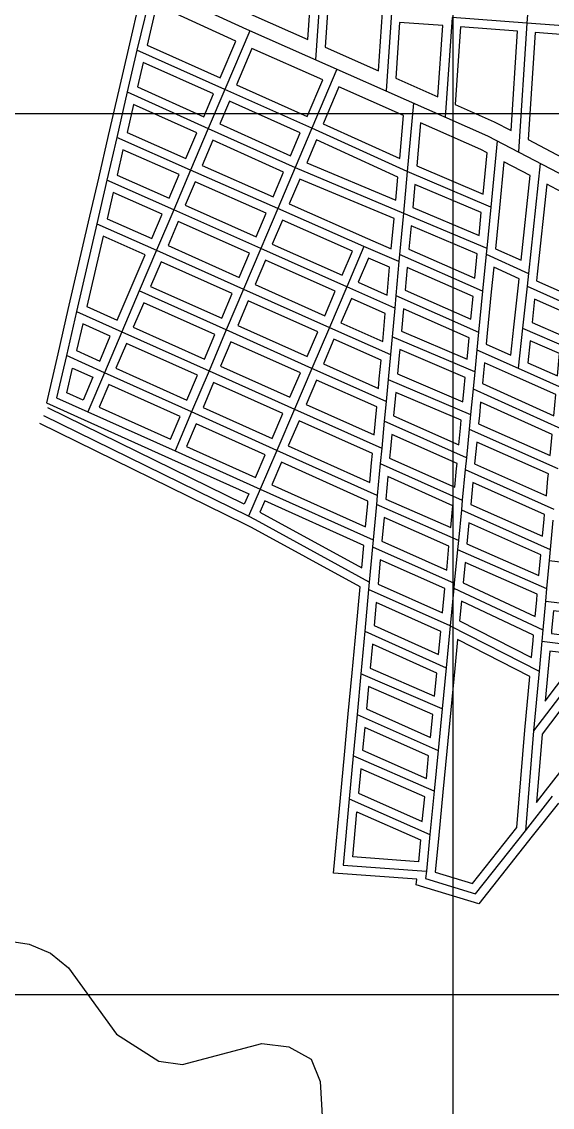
# Model space of a CAD drawing. Extents: x 638173 to 667318, y 9795622 to 9816401.
# Drawn here: x 664510 to 665112, y 9798872 to 9800104 of the extents above; entities that cross this region are included whole.
import ezdxf

# ---------------------------------------------------------------- set-up
doc = ezdxf.new("R2010")
doc.units = 0
doc.header["$MEASUREMENT"] = 0
for name, color, linetype in [('CAMINO1', 7, 'CONTINUOUS'), ('CAMINO5', 7, 'CONTINUOUS'), ('CUADRICULAUTM', 7, 'CONTINUOUS'), ('PARALELACAMINO', 7, 'CONTINUOUS'), ('RIOINTERMITENTE', 7, 'CONTINUOUS')]:
    doc.layers.add(name, color=color, linetype=linetype)

msp = doc.modelspace()

# ---------------------------------------------------------------- linework, layer by layer
at = {"layer": 'CAMINO1', "color": 1, "linetype": 'Continuous'}
msp.add_lwpolyline([(664006.33, 9800348.51), (664028.76, 9800348.13), (664054.89, 9800346.52), (664078.11, 9800343.87), (664188.08, 9800324.32), (664283.58, 9800296.28), (664321.4, 9800282.1), (664395.85, 9800259.89), (664457.14, 9800233.85), (664658.09, 9800144.95), (664765.52, 9800095.35), (665039.03, 9799974.65), (665136.76, 9799923.26), (665256.62, 9799868.98), (665372.55, 9799819.26), (665502.65, 9799759.34), (665640.32, 9799698.06), (665755.98, 9799648.81), (665825.17, 9799622.72), (665892.56, 9799600.83), (665960.24, 9799576.39), (666036.45, 9799558.53)], dxfattribs=at)
at = {"layer": 'CAMINO5', "color": 7, "linetype": 'Continuous'}
for p, q in [((664852.93, 9800197.75), (664843.69, 9800060.73)), ((665088.94, 9800181), (665083.73, 9800102.42)), ((664929.92, 9800113.99), (664923.82, 9800025.49)), ((664998.85, 9800108.8), (664991.03, 9799995.83)), ((665083.73, 9800102.42), (664998.85, 9800108.8)), ((665083.73, 9800102.42), (665074.05, 9799956.24)), ((665156.59, 9800096.94), (665083.73, 9800102.42)), ((664769.23, 9800093.71), (664740.93, 9800027.17)), ((664641.14, 9800071.59), (664630.21, 9800024.32)), ((664740.93, 9800027.17), (664641.14, 9800071.59)), ((664867.96, 9800050.14), (664839.55, 9799983.11)), ((664740.93, 9800027.17), (664722.08, 9799982.86)), ((664839.55, 9799983.11), (664740.93, 9800027.17)), ((664630.21, 9800024.32), (664618.25, 9799972.55)), ((664630.21, 9800024.32), (664722.08, 9799982.86)), ((664955.11, 9800011.68), (664947.92, 9799933.93)), ((664722.08, 9799982.86), (664702, 9799935.63)), ((664722.08, 9799982.86), (664820.61, 9799938.4)), ((664839.55, 9799983.11), (664820.61, 9799938.4)), ((664947.92, 9799933.93), (664839.55, 9799983.11)), ((664618.25, 9799972.55), (664607.08, 9799924.23)), ((664702, 9799935.63), (664618.25, 9799972.55)), ((665049.83, 9799968.97), (665042.53, 9799893.65)), ((665098.81, 9799943.22), (665085.41, 9799818.41)), ((664702, 9799935.63), (664682.86, 9799890.64)), ((664800.95, 9799892.02), (664702, 9799935.63)), ((664820.61, 9799938.4), (664800.95, 9799892.02)), ((664820.61, 9799938.4), (664943.56, 9799886.88)), ((664947.92, 9799933.93), (664943.56, 9799886.88)), ((665042.53, 9799893.65), (664947.92, 9799933.93)), ((664607.08, 9799924.23), (664595.61, 9799874.57)), ((664682.86, 9799890.64), (664607.08, 9799924.23)), ((664800.95, 9799892.02), (664781.7, 9799846.6)), ((664898.77, 9799848.89), (664800.95, 9799892.02)), ((665042.53, 9799893.65), (665038.02, 9799847.08)), ((664682.86, 9799890.64), (664663.34, 9799844.74)), ((664781.7, 9799846.6), (664682.86, 9799890.64)), ((664943.56, 9799886.88), (664939.2, 9799839.76)), ((664943.56, 9799886.88), (665038.02, 9799847.08)), ((664595.61, 9799874.57), (664572.62, 9799775.07)), ((664595.61, 9799874.57), (664663.34, 9799844.74)), ((664663.34, 9799844.74), (664643.65, 9799798.45)), ((664663.34, 9799844.74), (664762.2, 9799800.57)), ((664781.7, 9799846.6), (664762.2, 9799800.57)), ((664879.2, 9799803.15), (664781.7, 9799846.6)), ((664898.77, 9799848.89), (664879.2, 9799803.15)), ((664938.46, 9799831.75), (664898.77, 9799848.89)), ((665038.02, 9799847.08), (665037.35, 9799840.2)), ((664938.46, 9799831.75), (664934.89, 9799793.11)), ((664939.2, 9799839.76), (664938.46, 9799831.75)), ((665033.3, 9799798.31), (664939.2, 9799839.76)), ((665037.35, 9799840.2), (665033.3, 9799798.31)), ((665037.35, 9799840.2), (665085.41, 9799818.41)), ((665085.41, 9799818.41), (665083.84, 9799803.82)), ((664643.65, 9799798.45), (664623.96, 9799752.14)), ((664742.53, 9799754.16), (664643.65, 9799798.45)), ((664762.2, 9799800.57), (664742.53, 9799754.16)), ((664762.2, 9799800.57), (664859.51, 9799757.1)), ((664879.2, 9799803.15), (664859.51, 9799757.1)), ((664933.57, 9799778.92), (664879.2, 9799803.15)), ((664934.89, 9799793.11), (664933.57, 9799778.92)), ((664934.89, 9799793.11), (665028.77, 9799751.65)), ((665033.3, 9799798.31), (665028.77, 9799751.65)), ((665083.84, 9799803.82), (665078.73, 9799756.24)), ((665083.84, 9799803.82), (665135.55, 9799780.8)), ((664572.62, 9799775.07), (664561.05, 9799725.03)), ((664572.62, 9799775.07), (664623.96, 9799752.14)), ((664933.57, 9799778.92), (664930.57, 9799746.49)), ((664859.51, 9799757.1), (664839.64, 9799710.63)), ((664859.51, 9799757.1), (664928.69, 9799726.2)), ((665078.73, 9799756.24), (665073.75, 9799710.89)), ((665078.73, 9799756.24), (665131.21, 9799733.7)), ((664623.96, 9799752.14), (664604.17, 9799705.62)), ((664623.96, 9799752.14), (664722.91, 9799707.86)), ((664742.53, 9799754.16), (664722.91, 9799707.86)), ((664839.64, 9799710.63), (664742.53, 9799754.16)), ((664930.57, 9799746.49), (664928.69, 9799726.2)), ((665024.41, 9799706.65), (664930.57, 9799746.49)), ((665028.77, 9799751.65), (665026.85, 9799731.79)), ((665026.85, 9799731.79), (665024.41, 9799706.65)), ((665026.85, 9799731.79), (665073.75, 9799710.89)), ((664604.17, 9799705.62), (664561.05, 9799725.03)), ((664928.69, 9799726.2), (664926.07, 9799697.88)), ((664722.91, 9799707.86), (664703.09, 9799661.09)), ((664722.91, 9799707.86), (664819.91, 9799664.46)), ((664839.64, 9799710.63), (664819.91, 9799664.46)), ((664923.78, 9799673.04), (664839.64, 9799710.63)), ((665024.41, 9799706.65), (665022.53, 9799687.24)), ((665073.75, 9799710.89), (665126.92, 9799687.18)), ((664604.17, 9799705.62), (664585.27, 9799661.32)), ((664703.09, 9799661.09), (664604.17, 9799705.62)), ((664926.07, 9799697.88), (664923.78, 9799673.04)), ((664926.07, 9799697.88), (665019.71, 9799658.08)), ((665022.53, 9799687.24), (665019.71, 9799658.08)), ((665022.53, 9799687.24), (665122.73, 9799641.84)), ((664923.78, 9799673.04), (664921.69, 9799650.5)), ((664585.27, 9799661.32), (664684.33, 9799616.84)), ((664703.09, 9799661.09), (664684.33, 9799616.84)), ((664799.84, 9799617.53), (664703.09, 9799661.09)), ((664819.91, 9799664.46), (664799.84, 9799617.53)), ((664819.91, 9799664.46), (664918.88, 9799620.17)), ((665019.71, 9799658.08), (665018.11, 9799641.63)), ((664767.81, 9799542.71), (664535.51, 9799656.84)), ((664921.69, 9799650.5), (664918.88, 9799620.17)), ((665014.96, 9799609.04), (664921.69, 9799650.5)), ((665018.11, 9799641.63), (665014.96, 9799609.04)), ((665018.11, 9799641.63), (665118.6, 9799597)), ((664918.88, 9799620.17), (664917.26, 9799602.65)), ((664684.33, 9799616.84), (664780.99, 9799573.43)), ((664799.84, 9799617.53), (664780.99, 9799573.43)), ((664913.89, 9799566.19), (664799.84, 9799617.53)), ((665014.96, 9799609.04), (665013.68, 9799595.9)), ((664917.26, 9799602.65), (664913.89, 9799566.19)), ((664917.26, 9799602.65), (665010.29, 9799560.9)), ((665013.68, 9799595.9), (665010.29, 9799560.9)), ((665013.68, 9799595.9), (665114.35, 9799550.96)), ((664780.99, 9799573.43), (664767.81, 9799542.71)), ((664780.99, 9799573.43), (664909.23, 9799515.84)), ((664913.89, 9799566.19), (664912.94, 9799555.95)), ((665010.29, 9799560.9), (665009.23, 9799549.91)), ((664912.94, 9799555.95), (664909.23, 9799515.84)), ((665005.87, 9799515.27), (664912.94, 9799555.95)), ((665009.23, 9799549.91), (665005.87, 9799515.27)), ((665009.23, 9799549.91), (665110.13, 9799505.24)), ((665113.2, 9799538.45), (665110.13, 9799505.24)), ((664909.23, 9799515.84), (664908.51, 9799508.11)), ((665005.87, 9799515.27), (665004.89, 9799505.17)), ((664908.51, 9799508.11), (664904.82, 9799468.14)), ((664908.51, 9799508.11), (665001.19, 9799466.96)), ((665004.89, 9799505.17), (665001.19, 9799466.96)), ((665004.89, 9799505.17), (665106.02, 9799460.66)), ((665110.13, 9799505.24), (665108.97, 9799492.57)), ((665108.97, 9799492.57), (665106.02, 9799460.66)), ((665108.97, 9799492.57), (665226.85, 9799478.41)), ((664904.82, 9799468.14), (664904.03, 9799459.66)), ((665000.64, 9799461.31), (664996.48, 9799418.36)), ((665001.19, 9799466.96), (665000.64, 9799461.31)), ((665000.64, 9799461.31), (665101.73, 9799414.07)), ((665106.02, 9799460.66), (665104.71, 9799446.47)), ((664904.03, 9799459.66), (664899.67, 9799412.56)), ((664996.48, 9799418.36), (664904.03, 9799459.66)), ((665104.71, 9799446.47), (665101.73, 9799414.07)), ((665104.71, 9799446.47), (665194.63, 9799435.79)), ((664899.67, 9799412.56), (664895.19, 9799364.06)), ((664899.67, 9799412.56), (664991.88, 9799370.89)), ((664996.48, 9799418.36), (664991.88, 9799370.89)), ((664996.48, 9799418.36), (665097.38, 9799366.9)), ((665101.73, 9799414.07), (665100.51, 9799400.92)), ((665100.51, 9799400.92), (665097.38, 9799366.9)), ((665100.51, 9799400.92), (665162.65, 9799393.48)), ((665162.65, 9799393.48), (665091.13, 9799299.19)), ((664895.19, 9799364.06), (664890.91, 9799317.83)), ((664987.35, 9799324.16), (664895.19, 9799364.06)), ((664991.88, 9799370.89), (664987.35, 9799324.16)), ((665097.38, 9799366.9), (665091.13, 9799299.19)), ((664890.91, 9799317.83), (664886.57, 9799270.96)), ((664890.91, 9799317.83), (664982.79, 9799277.06)), ((664987.35, 9799324.16), (664982.79, 9799277.06)), ((665091.13, 9799299.19), (665081.85, 9799185.89)), ((664982.79, 9799277.06), (664978.29, 9799230.64)), ((664886.57, 9799270.96), (664882.07, 9799222.29)), ((664978.29, 9799230.64), (664886.57, 9799270.96)), ((664978.29, 9799230.64), (664973.55, 9799181.73)), ((664882.07, 9799222.29), (664973.55, 9799181.73)), ((665081.85, 9799185.89), (665112.73, 9799224.99)), ((664973.55, 9799181.73), (664969.51, 9799139.99))]:
    msp.add_line(p, q, dxfattribs=at)
for points in [[(664673.54, 9800210.61), (664658.85, 9800144.61), (664641.14, 9800071.59)], [(664561.05, 9799725.03), (664549.99, 9799677.16), (664585.27, 9799661.32)], [(664904.82, 9799468.14), (664775.63, 9799538.87), (664767.81, 9799542.71)], [(664882.07, 9799222.29), (664875.09, 9799146.88), (664969.51, 9799139.99)], [(664969.51, 9799139.99), (664968.71, 9799131.74), (665025.45, 9799114.47), (665081.85, 9799185.89)]]:
    msp.add_lwpolyline(points, dxfattribs=at)
at = {"layer": 'CUADRICULAUTM', "color": 2, "linetype": 'Continuous'}
for points in [[(665000, 9796923.09), (665000, 9797000), (665000, 9798000), (665000, 9799000), (665000, 9800000), (665000, 9801000), (665000, 9802000), (665000, 9803000), (665000, 9804000), (665000, 9805000), (665000, 9806000), (665000, 9807000), (665000, 9808000), (665000, 9809000), (665000, 9810000), (665000, 9811000), (665000, 9812000), (665000, 9813000), (665000, 9814000), (665000, 9815351.48)], [(655000, 9800000), (656000, 9800000), (657000, 9800000), (658000, 9800000), (659000, 9800000), (660000, 9800000), (661000, 9800000), (662000, 9800000), (663000, 9800000), (665000, 9800000), (666607.31, 9800000)], [(655000, 9799000), (656000, 9799000), (657000, 9799000), (658000, 9799000), (659000, 9799000), (660000, 9799000), (661000, 9799000), (662000, 9799000), (663000, 9799000), (664000, 9799000), (666606.51, 9799000)]]:
    msp.add_lwpolyline(points, dxfattribs=at)
at = {"layer": 'PARALELACAMINO', "color": 7, "linetype": 'Continuous'}
for points in [[(664835.22, 9800083.72), (664842.95, 9800198.42), (664844.8, 9800225.77), (664774.7, 9800255.68), (664767.21, 9800220.72), (664757.78, 9800175.13), (664747.04, 9800123.16), (664772.72, 9800111.3), (664835.22, 9800083.72)], [(664332.55, 9800075.12), (664367.96, 9800149.95), (664408.46, 9800235.52), (664450.18, 9800217.79), (664644.77, 9800131.7), (664631.4, 9800073.84), (664620.47, 9800026.57), (664608.51, 9799974.8), (664597.34, 9799926.48), (664585.87, 9799876.82), (664562.88, 9799777.32), (664551.31, 9799727.28), (664538.4, 9799671.4), (664581.17, 9799652.2), (664680.23, 9799607.72), (664767.92, 9799568.34), (664762.77, 9799556.33), (664539.92, 9799665.82)], [(664915.37, 9800048.35), (664919.94, 9800114.68), (664924.64, 9800182.64), (664862.24, 9800187.07), (664854.69, 9800075.13), (664915.37, 9800048.35)], [(664735.71, 9800040.44), (664753.27, 9800081.73), (664663.34, 9800123.25), (664652.74, 9800077.38), (664735.71, 9800040.44)], [(664982.59, 9800018.69), (664988.18, 9800099.58), (664939.21, 9800103.26), (664934.83, 9800039.76), (664982.59, 9800018.69)], [(665065.63, 9799980.44), (665073.1, 9800093.19), (665008.14, 9800098.08), (665002.05, 9800010.1), (665046.64, 9799990.42), (665065.63, 9799980.44)], [(665136.57, 9799943.13), (665144.1, 9800059.03), (665145.97, 9800087.71), (665093.04, 9800091.69), (665085, 9799970.25), (665136.57, 9799943.13)], [(664834.32, 9799996.4), (664851.98, 9800038.08), (664771.53, 9800073.58), (664753.97, 9800032.3), (664834.32, 9799996.4)], [(664716.88, 9799996.17), (664727.88, 9800022.03), (664648.15, 9800057.52), (664641.8, 9800030.06), (664716.88, 9799996.17)], [(664939.25, 9799948.85), (664943.76, 9799997.57), (664870.28, 9800030), (664852.56, 9799988.19), (664939.25, 9799948.85)], [(664696.76, 9799948.86), (664709.05, 9799977.77), (664637.21, 9800010.2), (664629.85, 9799978.36), (664696.76, 9799948.86)], [(664815.39, 9799951.73), (664826.51, 9799977.98), (664746.14, 9800013.89), (664735.11, 9799987.95), (664815.39, 9799951.73)], [(665033.9, 9799908.19), (665038.45, 9799955.18), (665031.42, 9799958.88), (664963.06, 9799989.05), (664958.55, 9799940.27), (665033.9, 9799908.19)], [(664795.7, 9799905.26), (664807.59, 9799933.3), (664727.28, 9799969.54), (664715.06, 9799940.8), (664795.7, 9799905.26)], [(664934.86, 9799901.36), (664937.3, 9799927.76), (664844.76, 9799969.76), (664833.73, 9799943.74), (664934.86, 9799901.36)], [(664677.63, 9799903.89), (664688.94, 9799930.46), (664625.27, 9799958.53), (664618.68, 9799930.02), (664677.63, 9799903.89)], [(665076.95, 9799833.23), (665087.28, 9799929.51), (665057.56, 9799945.14), (665052.48, 9799892.69), (665047.99, 9799846.36), (665076.95, 9799833.23)], [(664776.46, 9799859.88), (664787.89, 9799886.85), (664707.23, 9799922.4), (664695.91, 9799895.77), (664776.46, 9799859.88)], [(664902.8, 9799858.04), (664929.77, 9799846.39), (664932.92, 9799880.5), (664825.93, 9799925.33), (664814.01, 9799897.19), (664902.8, 9799858.04)], [(665029.38, 9799861.57), (665031.87, 9799887.32), (664956.62, 9799919.36), (664954.2, 9799893.25), (665029.38, 9799861.57)], [(665126.87, 9799795.61), (665131.07, 9799841.09), (665136.87, 9799904), (665129.07, 9799907.53), (665106.32, 9799919.5), (665095.35, 9799817.34), (665094.56, 9799810), (665126.87, 9799795.61)], [(664658.1, 9799857.97), (664669.81, 9799885.49), (664614.1, 9799910.19), (664607.21, 9799880.38), (664658.1, 9799857.97)], [(664874, 9799816.41), (664885.69, 9799843.73), (664806.2, 9799878.78), (664794.74, 9799851.73), (664874, 9799816.41)], [(664756.97, 9799813.86), (664768.66, 9799841.47), (664688.08, 9799877.37), (664676.38, 9799849.87), (664756.97, 9799813.86)], [(665024.68, 9799813.03), (665027.36, 9799840.72), (664952.26, 9799872.36), (664949.82, 9799846.01), (665024.68, 9799813.03)], [(664618.74, 9799765.42), (664634.45, 9799802.36), (664650.28, 9799839.57), (664602.63, 9799860.55), (664584.21, 9799780.84), (664618.74, 9799765.42)], [(664737.31, 9799767.46), (664749.16, 9799795.44), (664668.55, 9799831.46), (664656.69, 9799803.57), (664737.31, 9799767.46)], [(664854.32, 9799770.37), (664866.13, 9799798.03), (664786.94, 9799833.32), (664775.24, 9799805.7), (664854.32, 9799770.37)], [(664924.9, 9799793.73), (664927.83, 9799825.45), (664904.01, 9799835.74), (664892.26, 9799808.27), (664924.9, 9799793.73)], [(665020.16, 9799766.39), (665022.65, 9799792.08), (664947.88, 9799825.01), (664945.51, 9799799.35), (665020.16, 9799766.39)], [(665065.31, 9799725.6), (665068.79, 9799757.33), (665073.9, 9799804.89), (665074.7, 9799812.29), (665045.95, 9799825.32), (665043.25, 9799797.34), (665038.72, 9799750.69), (665037.49, 9799737.99), (665065.31, 9799725.6)], [(664717.68, 9799721.16), (664729.5, 9799749.04), (664648.86, 9799785.16), (664637, 9799757.26), (664717.68, 9799721.16)], [(664834.45, 9799723.92), (664846.45, 9799751.98), (664767.43, 9799787.28), (664755.56, 9799759.28), (664834.45, 9799723.92)], [(664920.02, 9799741.03), (664922.95, 9799772.71), (664884.41, 9799789.89), (664872.57, 9799762.22), (664920.02, 9799741.03)], [(665122.51, 9799748.32), (665124.93, 9799774.58), (665092.31, 9799789.1), (665089.46, 9799762.52), (665122.51, 9799748.32)], [(665015.78, 9799721.18), (665016.9, 9799732.75), (665018.12, 9799745.42), (664943.56, 9799778.35), (664941.2, 9799752.84), (665015.78, 9799721.18)], [(664598.97, 9799718.93), (664610.92, 9799747.01), (664579.62, 9799760.99), (664572.64, 9799730.78), (664598.97, 9799718.93)], [(664915.1, 9799687.87), (664916.11, 9799698.8), (664918.07, 9799719.99), (664864.71, 9799743.83), (664852.7, 9799715.75), (664915.1, 9799687.87)], [(664697.87, 9799674.41), (664709.88, 9799702.74), (664629.17, 9799738.85), (664617.2, 9799710.72), (664697.87, 9799674.41)], [(664814.71, 9799677.74), (664826.58, 9799705.52), (664747.75, 9799740.85), (664735.94, 9799712.98), (664814.71, 9799677.74)], [(665011.07, 9799672.61), (665012.58, 9799688.2), (665013.75, 9799700.31), (664939.27, 9799731.94), (664938.65, 9799725.28), (664936.7, 9799704.22), (665011.07, 9799672.61)], [(665118.24, 9799701.99), (665120.58, 9799727.38), (665087.2, 9799741.72), (665084.49, 9799717.05), (665118.24, 9799701.99)], [(664591.14, 9799700.52), (664580.11, 9799674.6), (664561.58, 9799682.92), (664568.05, 9799710.91), (664591.14, 9799700.52)], [(665114.06, 9799656.75), (665116.3, 9799680.97), (665069.68, 9799701.76), (665035.46, 9799717.01), (665034.36, 9799705.68), (665033.17, 9799693.4), (665114.06, 9799656.75)], [(664794.66, 9799630.83), (664806.85, 9799659.35), (664728.14, 9799694.56), (664716.12, 9799666.2), (664794.66, 9799630.83)], [(664910.21, 9799635.01), (664911.73, 9799651.42), (664913.16, 9799666.83), (664844.84, 9799697.35), (664832.97, 9799669.57), (664910.21, 9799635.01)], [(664679.11, 9799630.15), (664690.06, 9799655.99), (664609.37, 9799692.31), (664598.35, 9799666.41), (664679.11, 9799630.15)], [(665006.35, 9799623.81), (665008.16, 9799642.59), (665009.05, 9799651.75), (664934.77, 9799683.32), (664933.74, 9799672.12), (664932.31, 9799656.72), (665006.35, 9799623.81)], [(665109.92, 9799611.8), (665112.12, 9799635.67), (665031.13, 9799672.36), (665029.66, 9799657.11), (665028.76, 9799647.84), (665109.92, 9799611.8)], [(665119.38, 9799217.27), (665089.7, 9799179.69), (665029.07, 9799102.92), (664957.97, 9799124.56), (664958.57, 9799130.76), (664864.19, 9799137.65), (664872.11, 9799223.21), (664876.61, 9799271.88), (664880.95, 9799318.75), (664885.23, 9799364.98), (664889.71, 9799413.48), (664894.25, 9799462.53), (664771.02, 9799529.99), (664763.4, 9799533.73), (664531.1, 9799647.86)], [(664775.79, 9799586.73), (664786.78, 9799612.44), (664708.31, 9799647.77), (664697.36, 9799621.95), (664775.79, 9799586.73)], [(664905.22, 9799581.06), (664907.3, 9799603.57), (664908.26, 9799613.97), (664825.1, 9799651.18), (664812.89, 9799622.62), (664905.22, 9799581.06)], [(665001.68, 9799575.72), (665003.73, 9799596.86), (665004.31, 9799602.83), (664930.36, 9799635.7), (664928.84, 9799619.25), (664927.88, 9799608.84), (665001.68, 9799575.72)], [(665105.67, 9799565.78), (665107.51, 9799585.65), (665107.98, 9799590.77), (665026.72, 9799626.86), (665024.33, 9799602.1), (665105.67, 9799565.78)], [(664900.56, 9799530.7), (664902.98, 9799556.87), (664903.27, 9799560), (664805.03, 9799604.23), (664794.05, 9799578.53), (664900.56, 9799530.7)], [(664997.25, 9799529.96), (664999.28, 9799550.88), (664999.65, 9799554.72), (664925.93, 9799587.8), (664923.57, 9799562.21), (664997.25, 9799529.96)], [(665101.45, 9799520.02), (665103.24, 9799539.37), (665103.73, 9799544.75), (665022.29, 9799581.11), (665019.87, 9799556.13), (665101.45, 9799520.02)], [(664896.26, 9799484.23), (664898.61, 9799509.65), (664786.17, 9799560.14), (664780.74, 9799547.48), (664896.26, 9799484.23)], [(664992.58, 9799481.73), (664995.22, 9799509.02), (664921.63, 9799541.23), (664919.14, 9799514.34), (664992.58, 9799481.73)], [(665097.34, 9799475.4), (665099.52, 9799499), (665017.84, 9799535.16), (665015.54, 9799511.41), (665097.34, 9799475.4)], [(664987.87, 9799433.16), (664990.54, 9799460.74), (664917.19, 9799493.31), (664914.66, 9799465.87), (664987.87, 9799433.16)], [(665093.07, 9799429.15), (665094.75, 9799447.39), (665095.4, 9799454.41), (665013.51, 9799490.45), (665011.27, 9799467.38), (665093.07, 9799429.15)], [(664983.28, 9799385.75), (664985.84, 9799412.16), (664912.7, 9799444.83), (664910.29, 9799418.73), (664983.28, 9799385.75)], [(665088.77, 9799382.52), (665090.55, 9799401.84), (665091.12, 9799407.99), (665009.23, 9799446.26), (665007.09, 9799424.18), (665088.77, 9799382.52)], [(665158.13, 9799404.09), (665176.14, 9799427.92), (665113.73, 9799435.33), (665111.69, 9799413.15), (665111.37, 9799409.69), (665158.13, 9799404.09)], [(665104.88, 9799231.19), (665211.89, 9799368.08), (665242.29, 9799406.96), (665206.17, 9799434.47), (665202.61, 9799429.76), (665170.62, 9799387.44), (665100.86, 9799295.47), (665094.52, 9799218.08), (665104.88, 9799231.19)], [(665072.13, 9799189.72), (665081.16, 9799300.01), (665086.8, 9799361.07), (665005.01, 9799402.78), (665001.83, 9799369.93), (664997.3, 9799323.2), (664992.74, 9799276.1), (664988.24, 9799229.68), (664983.5, 9799180.77), (664979.46, 9799139.02), (665021.83, 9799126.02), (665072.13, 9799189.72)], [(664978.73, 9799338.79), (664981.24, 9799364.73), (664908.34, 9799397.67), (664905.82, 9799370.36), (664978.73, 9799338.79)], [(665144.14, 9799385.62), (665109.53, 9799389.77), (665107.34, 9799365.98), (665104.31, 9799333.11), (665144.14, 9799385.62)], [(664974.18, 9799291.82), (664976.7, 9799317.87), (664903.88, 9799349.4), (664901.53, 9799324.06), (664974.18, 9799291.82)], [(664969.67, 9799245.35), (664972.14, 9799270.84), (664899.58, 9799303.04), (664897.19, 9799277.21), (664969.67, 9799245.35)], [(664964.94, 9799196.49), (664967.64, 9799224.4), (664895.25, 9799256.23), (664892.69, 9799228.52), (664964.94, 9799196.49)], [(664962.91, 9799175.51), (664960.5, 9799150.67), (664885.99, 9799156.11), (664890.75, 9799207.51), (664962.91, 9799175.51)]]:
    msp.add_lwpolyline(points, dxfattribs=at)
at = {"layer": 'RIOINTERMITENTE', "color": 132, "linetype": 'Continuous'}
msp.add_lwpolyline([(664410.89, 9799073.9), (664518.88, 9799057.16), (664543, 9799046.93), (664563.3, 9799030.34), (664617.77, 9798955.11), (664666, 9798924.46), (664692.67, 9798920.6), (664782.96, 9798944.63), (664813.45, 9798940.75), (664838.84, 9798926.7), (664848.95, 9798901.22), (664851.64, 9798855.53)], dxfattribs=at)

doc.saveas('drawing.dxf')
